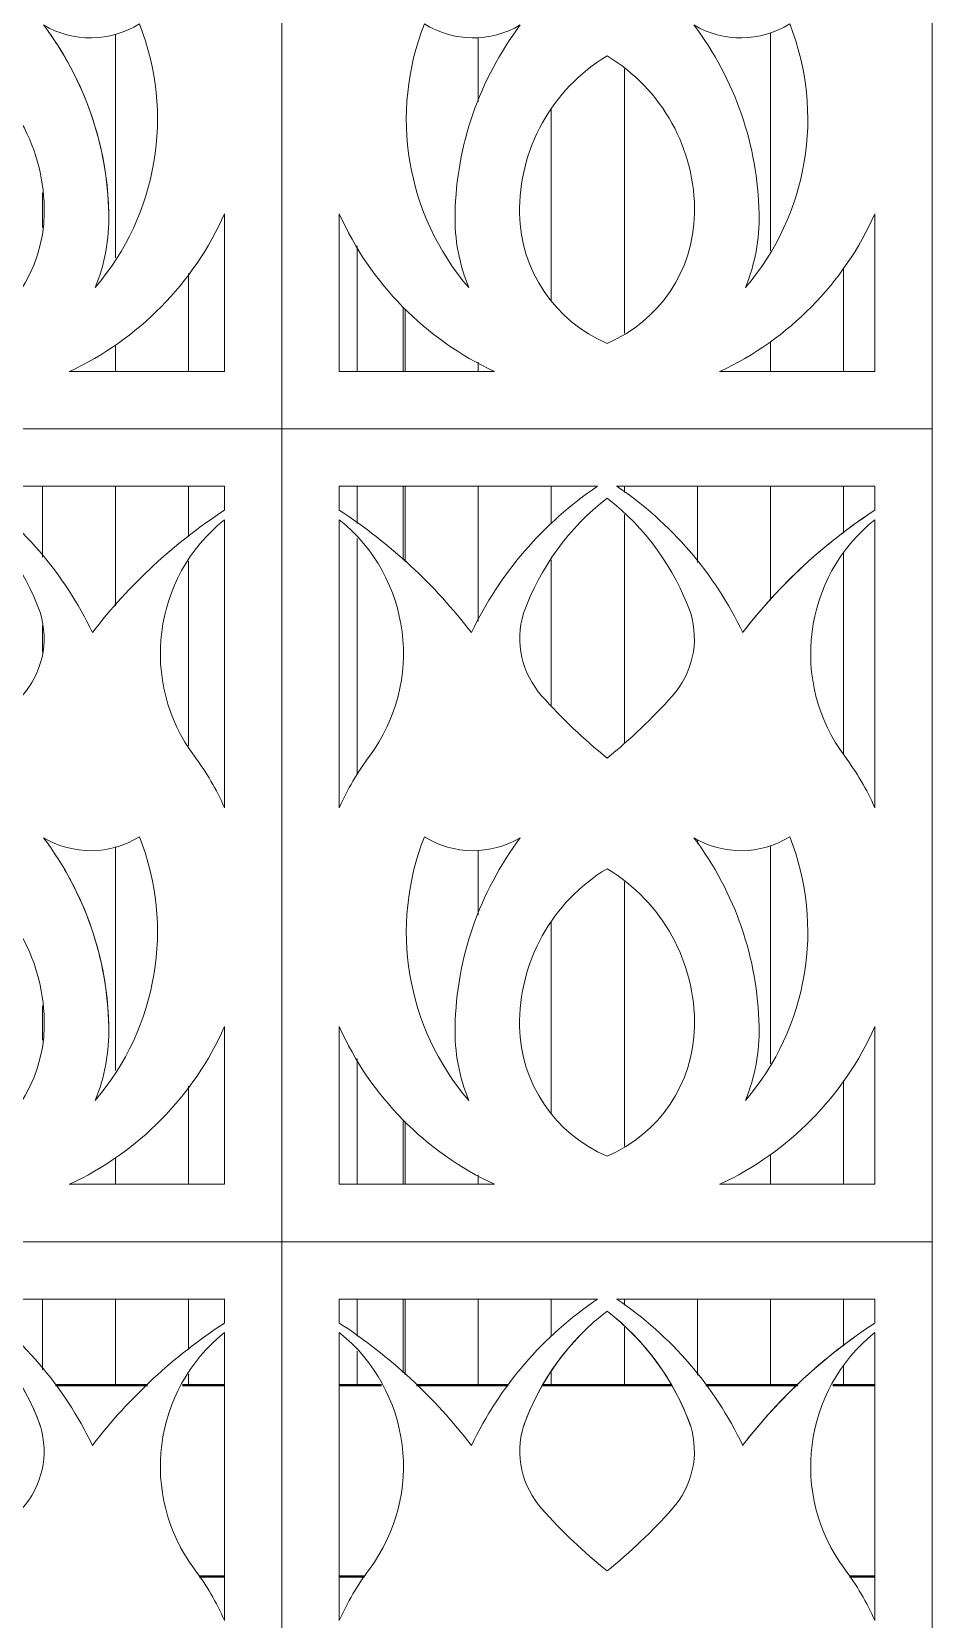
# Model space of a CAD drawing. Header units: millimetres. Extents: x -153298 to 620751, y -313239 to 250031.
# Drawn here: x 114981 to 115923, y -285742 to -284081 of the extents above; entities that cross this region are included whole.
import ezdxf

# ---------------------------------------------------------------- set-up
doc = ezdxf.new("R2010")
doc.units = ezdxf.units.MM
for name, color, linetype, lineweight in [('A-FLOR-E', 7, 'Continuous', 35), ('A-GENM', 7, 'Continuous', 9), ('A-GLAZ-CURT', 7, 'Continuous', 9), ('WALL-E', 7, 'Continuous', 35)]:
    doc.layers.add(name, color=color, linetype=linetype, lineweight=lineweight)

# ---------------------------------------------------------------- blocks, each defined once
blk = doc.blocks.new('DPA_CP_Entrance Louver Grill Vertical Z - Louver Grill Vertical Z-V14-2120-01 ENTRANCE 1 SECTION A')
at = {"layer": 'A-GLAZ-CURT', "color": 7}
for p, q in [((-867928.6, 112010), (-867928.6, 112141.2)), ((-867928.6, 112010), (-867928.6, 112141.2)), ((-867928.6, 112141.2), (-867928.6, 112010)), ((-867928.6, 112141.2), (-867928.6, 112010)), ((-867928.6, 111851.2), (-867928.6, 111890)), ((-867928.6, 111851.2), (-867928.6, 111890)), ((-867928.6, 111890), (-867928.6, 111851.2)), ((-867928.6, 111890), (-867928.6, 111851.2)), ((-867928.6, 111588.5), (-867928.6, 111835.4)), ((-867928.6, 111588.5), (-867928.6, 111835.4)), ((-867928.6, 111835.4), (-867928.6, 111588.5)), ((-867928.6, 111835.4), (-867928.6, 111588.5)), ((-867928.6, 111160), (-867928.6, 111291.2)), ((-867928.6, 111160), (-867928.6, 111291.2)), ((-867928.6, 111291.2), (-867928.6, 111160)), ((-867928.6, 111291.2), (-867928.6, 111160)), ((-867928.6, 111001.2), (-867928.6, 111040)), ((-867928.6, 111001.2), (-867928.6, 111040)), ((-867928.6, 111040), (-867928.6, 111001.2)), ((-867928.6, 111040), (-867928.6, 111001.2)), ((-867928.6, 110950), (-867928.6, 110985.4)), ((-867928.6, 110950), (-867928.6, 110985.4)), ((-867928.6, 110985.4), (-867928.6, 110950)), ((-867928.6, 110985.4), (-867928.6, 110950)), ((-868067.4, 110750), (-868093.8, 110750)), ((-868093.8, 110750), (-868067.4, 110750)), ((-867947.4, 110750), (-867928.6, 110750)), ((-867928.6, 110750), (-867947.4, 110750)), ((-867947.4, 110750), (-867928.6, 110750)), ((-867928.6, 110750), (-867947.4, 110750)), ((-867928.6, 110750), (-867947.4, 110750)), ((-867947.4, 110750), (-867928.6, 110750))]:
    blk.add_line(p, q, dxfattribs=at)
blk = doc.blocks.new('DPA_CP_Entrance Louver Grill Vertical Z - Louver Grill Vertical Z-V15-2120-01 ENTRANCE 1 SECTION A')
at = {"layer": 'A-GLAZ-CURT', "color": 7}
for p, q in [((-867928.6, 112141.2), (-867928.6, 112010)), ((-867928.6, 112010), (-867928.6, 112141.2)), ((-867928.6, 112010), (-867928.6, 112141.2)), ((-867928.6, 112010), (-867928.6, 112141.2)), ((-867880.6, 112010), (-867880.6, 112077.3)), ((-867880.6, 112010), (-867880.6, 112077.3)), ((-867878.6, 112010), (-867878.6, 112075.6)), ((-867878.6, 112010), (-867878.6, 112075.6)), ((-867878.6, 112075.6), (-867878.6, 112010)), ((-867878.6, 112010), (-867878.6, 112075.6)), ((-867928.6, 111890), (-867928.6, 111851.2)), ((-867928.6, 111851.2), (-867928.6, 111890)), ((-867928.6, 111851.2), (-867928.6, 111890)), ((-867928.6, 111851.2), (-867928.6, 111890)), ((-867880.6, 111812.8), (-867880.6, 111890)), ((-867880.6, 111812.8), (-867880.6, 111890)), ((-867878.6, 111810.9), (-867878.6, 111890)), ((-867878.6, 111810.9), (-867878.6, 111890)), ((-867878.6, 111890), (-867878.6, 111810.9)), ((-867878.6, 111810.9), (-867878.6, 111890)), ((-867928.6, 111835.4), (-867928.6, 111588.5)), ((-867928.6, 111588.5), (-867928.6, 111835.4)), ((-867928.6, 111588.5), (-867928.6, 111835.4)), ((-867928.6, 111588.5), (-867928.6, 111835.4)), ((-867928.6, 111291.2), (-867928.6, 111160)), ((-867928.6, 111160), (-867928.6, 111291.2)), ((-867928.6, 111160), (-867928.6, 111291.2)), ((-867928.6, 111160), (-867928.6, 111291.2)), ((-867880.6, 111160), (-867880.6, 111227.3)), ((-867880.6, 111160), (-867880.6, 111227.3)), ((-867878.6, 111160), (-867878.6, 111225.6)), ((-867878.6, 111160), (-867878.6, 111225.6)), ((-867878.6, 111225.6), (-867878.6, 111160)), ((-867878.6, 111160), (-867878.6, 111225.6)), ((-867928.6, 111040), (-867928.6, 111001.2)), ((-867928.6, 111001.2), (-867928.6, 111040)), ((-867928.6, 111001.2), (-867928.6, 111040)), ((-867928.6, 111001.2), (-867928.6, 111040)), ((-867880.6, 110962.8), (-867880.6, 111040)), ((-867880.6, 110962.8), (-867880.6, 111040)), ((-867878.6, 110960.9), (-867878.6, 111040)), ((-867878.6, 110960.9), (-867878.6, 111040)), ((-867878.6, 111040), (-867878.6, 110960.9)), ((-867878.6, 110960.9), (-867878.6, 111040)), ((-867928.6, 110985.4), (-867928.6, 110950)), ((-867928.6, 110950), (-867928.6, 110985.4)), ((-867928.6, 110950), (-867928.6, 110985.4)), ((-867928.6, 110950), (-867928.6, 110985.4)), ((-867928.6, 110750), (-867921, 110750)), ((-867921, 110750), (-867928.6, 110750)), ((-867921, 110750), (-867928.6, 110750)), ((-867928.6, 110750), (-867921, 110750)), ((-867921, 110750), (-867928.6, 110750)), ((-867928.6, 110750), (-867921, 110750)), ((-867387.4, 110750), (-867413.8, 110750)), ((-867413.8, 110750), (-867387.4, 110750))]:
    blk.add_line(p, q, dxfattribs=at)
blk = doc.blocks.new('GM_Louver Grill Vertical Z - Z Profile-V123-2120-01 ENTRANCE 1 SECTION A')
at = {"layer": 'A-GENM', "color": 7}
for p, q in [((-868105, 112010), (-868105, 112112.6)), ((-868105, 111837.3), (-868105, 111890)), ((-868105, 111618.6), (-868105, 111811.5)), ((-868105, 111160), (-868105, 111262.6)), ((-868105, 110987.3), (-868105, 111040)), ((-868105, 110950), (-868105, 110961.5))]:
    blk.add_line(p, q, dxfattribs=at)
blk = doc.blocks.new('GM_Louver Grill Vertical Z - Z Profile-V124-2120-01 ENTRANCE 1 SECTION A')
at = {"layer": 'A-GENM', "color": 7}
for p, q in [((-868181.4, 112128.9), (-868181.4, 112362.9)), ((-868181.4, 112010), (-868181.4, 112037.9)), ((-868181.4, 111765.1), (-868181.4, 111890)), ((-868181.4, 111278.9), (-868181.4, 111512.9)), ((-868181.4, 111160), (-868181.4, 111187.9)), ((-868181.4, 110950), (-868181.4, 111040))]:
    blk.add_line(p, q, dxfattribs=at)
blk = doc.blocks.new('GM_Louver Grill Vertical Z - Z Profile-V125-2120-01 ENTRANCE 1 SECTION A')
at = {"layer": 'A-GENM', "color": 7}
for p, q in [((-868257.8, 112160.7), (-868257.8, 112196.7)), ((-868257.8, 111816), (-868257.8, 111890)), ((-868257.8, 111716.6), (-868257.8, 111744)), ((-868257.8, 111310.7), (-868257.8, 111346.7)), ((-868257.8, 110966), (-868257.8, 111040))]:
    blk.add_line(p, q, dxfattribs=at)
blk = doc.blocks.new('GM_Louver Grill Vertical Z - Z Profile-V143-2120-01 ENTRANCE 1 SECTION A')
at = {"layer": 'A-GENM', "color": 7}
for p, q in [((-867420.1, 112010), (-867420.1, 112118.5)), ((-867420.1, 111840.9), (-867420.1, 111890)), ((-867420.1, 111609.9), (-867420.1, 111820.2)), ((-867420.1, 111160), (-867420.1, 111268.5)), ((-867420.1, 110990.9), (-867420.1, 111040)), ((-867420.1, 110950), (-867420.1, 110970.2))]:
    blk.add_line(p, q, dxfattribs=at)
blk = doc.blocks.new('GM_Louver Grill Vertical Z - Z Profile-V144-2120-01 ENTRANCE 1 SECTION A')
at = {"layer": 'A-GENM', "color": 7}
for p, q in [((-867496.5, 112136.1), (-867496.5, 112364)), ((-867496.5, 112010), (-867496.5, 112041.3)), ((-867496.5, 111770.7), (-867496.5, 111890)), ((-867496.5, 111286.1), (-867496.5, 111514)), ((-867496.5, 111160), (-867496.5, 111191.3)), ((-867496.5, 110950), (-867496.5, 111040))]:
    blk.add_line(p, q, dxfattribs=at)
blk = doc.blocks.new('GM_Louver Grill Vertical Z - Z Profile-V145-2120-01 ENTRANCE 1 SECTION A')
at = {"layer": 'A-GENM', "color": 7}
for p, q in [((-867572.9, 111810.3), (-867572.9, 111890)), ((-867572.9, 111516.5), (-867572.9, 111520.6)), ((-867572.9, 110960.3), (-867572.9, 111040))]:
    blk.add_line(p, q, dxfattribs=at)
blk = doc.blocks.new('GM_Louver Grill Vertical Z - Z Profile-V146-2120-01 ENTRANCE 1 SECTION A')
at = {"layer": 'A-GENM', "color": 7}
for p, q in [((-867649.3, 112049.6), (-867649.3, 112326.4)), ((-867649.3, 111883.5), (-867649.3, 111890)), ((-867649.3, 111621.5), (-867649.3, 111860.5)), ((-867649.3, 111199.6), (-867649.3, 111476.4)), ((-867649.3, 111033.5), (-867649.3, 111040)), ((-867649.3, 110950), (-867649.3, 111010.5))]:
    blk.add_line(p, q, dxfattribs=at)
blk = doc.blocks.new('GM_Louver Grill Vertical Z - Z Profile-V147-2120-01 ENTRANCE 1 SECTION A')
at = {"layer": 'A-GENM', "color": 7}
for p, q in [((-867725.7, 112084.4), (-867725.7, 112284.7)), ((-867725.7, 111850.7), (-867725.7, 111890)), ((-867725.7, 111660.5), (-867725.7, 111813.1)), ((-867725.7, 111234.4), (-867725.7, 111434.7)), ((-867725.7, 111000.7), (-867725.7, 111040)), ((-867725.7, 110950), (-867725.7, 110963.1))]:
    blk.add_line(p, q, dxfattribs=at)
blk = doc.blocks.new('GM_Louver Grill Vertical Z - Z Profile-V148-2120-01 ENTRANCE 1 SECTION A')
at = {"layer": 'A-GENM', "color": 7}
for p, q in [((-867802.2, 112291.9), (-867802.2, 112359.4)), ((-867802.2, 112010), (-867802.2, 112019.9)), ((-867802.2, 111748.8), (-867802.2, 111890)), ((-867802.2, 111441.9), (-867802.2, 111509.4)), ((-867802.2, 111160), (-867802.2, 111169.9)), ((-867802.2, 110950), (-867802.2, 111040))]:
    blk.add_line(p, q, dxfattribs=at)
blk = doc.blocks.new('GM_Louver Grill Vertical Z - Z Profile-V150-2120-01 ENTRANCE 1 SECTION A')
at = {"layer": 'A-GENM', "color": 7}
for p, q in [((-867878.6, 112010), (-867878.6, 112075.6)), ((-867878.6, 111810.9), (-867878.6, 111890)), ((-867878.6, 111160), (-867878.6, 111225.6)), ((-867878.6, 110960.9), (-867878.6, 111040))]:
    blk.add_line(p, q, dxfattribs=at)
blk = doc.blocks.new('CP_Facade_FeaturePanel - FeaturePanel-V169-2120-01 ENTRANCE 1 SECTION A')
at = {"layer": 'A-GLAZ-CURT', "color": 7}
for p, q in [((-867327.4, 111100), (-868007.4, 111100)), ((-868007.4, 111100), (-868007.4, 110250)), ((-868007.4, 110250), (-868007.4, 111100)), ((-868007.4, 111100), (-867327.4, 111100)), ((-867327.4, 110250), (-867327.4, 111100)), ((-867327.4, 111100), (-867327.4, 110250)), ((-867947.4, 111015), (-867947.4, 111040)), ((-867947.4, 111040), (-867677.4, 111040)), ((-867677.4, 111040), (-867947.4, 111040)), ((-867947.4, 111040), (-867947.4, 111015)), ((-867657.4, 111040), (-867387.4, 111040)), ((-867387.4, 111040), (-867657.4, 111040)), ((-867387.4, 111040), (-867387.4, 111015)), ((-867387.4, 111015), (-867387.4, 111040)), ((-867947.4, 110703.8), (-867947.4, 111005)), ((-867947.4, 111005), (-867947.4, 110703.8)), ((-867387.4, 111005), (-867387.4, 110703.8)), ((-867387.4, 110703.8), (-867387.4, 111005)), ((-867947.4, 110310), (-867947.4, 110475)), ((-867947.4, 110475), (-867947.4, 110310)), ((-867387.4, 110475), (-867387.4, 110310)), ((-867387.4, 110310), (-867387.4, 110475)), ((-867785.1, 110310), (-867947.4, 110310)), ((-867947.4, 110310), (-867785.1, 110310)), ((-867387.4, 110310), (-867549.7, 110310)), ((-867549.7, 110310), (-867387.4, 110310)), ((-868007.4, 110250), (-867327.4, 110250)), ((-867327.4, 110250), (-868007.4, 110250))]:
    blk.add_line(p, q, dxfattribs=at)
for centre, radius, start, end in [((-867463.1, 110722.3), 383.2, 123.9981, 154.5541), ((-867463.1, 110722.3), 383.2, 123.9981, 154.5541), ((-867504.6, 110817.3), 265.8, 127.7601, 160.2399), ((-867504.6, 110817.3), 265.8, 127.7601, 160.1388), ((-867830.1, 110817.3), 265.8, 19.7601, 52.2399), ((-867830.1, 110817.3), 265.8, 19.8612, 52.2399), ((-867871.6, 110722.3), 383.2, 25.4459, 56.0019), ((-867871.6, 110722.3), 383.2, 25.4459, 56.0019), ((-868254.1, 110545.2), 561, 37.5261, 56.8621), ((-868254.1, 110545.2), 561, 37.5261, 56.8621), ((-867080.7, 110545.2), 561, 123.1379, 142.4739), ((-867080.7, 110545.2), 561, 123.1379, 142.359), ((-868060, 110865), 179.7, 323.3195, 51.1914), ((-868060, 110865), 179.7, 323.3195, 51.1914), ((-867274.8, 110865), 179.7, 128.8086, 216.6805), ((-867274.8, 110865), 179.7, 128.8086, 216.6805), ((-867667.9, 110881), 90.7, 163.2297, 221.8239), ((-867667.9, 110881), 90.7, 163.2297, 221.8239), ((-867666.8, 110881), 90.7, 318.1761, 16.7703), ((-867666.8, 110881), 90.7, 318.1761, 16.7703), ((-867297.3, 111212.6), 588, 221.8239, 230.9994), ((-867297.3, 111212.6), 588, 221.8239, 230.9994), ((-868037.4, 111212.6), 588, 309.0006, 318.1761), ((-868037.4, 111212.6), 588, 309.0006, 318.1761), ((-867690, 110589.4), 281.7, 143.3195, 156.0312), ((-867690, 110589.4), 281.7, 143.3195, 156.0312), ((-867644.8, 110589.4), 281.7, 23.9688, 36.6805), ((-867644.8, 110589.4), 281.7, 23.9688, 36.6805), ((-867606.2, 110574.1), 271.1, 158.5051, 220.5829), ((-867606.2, 110574.1), 271.1, 158.5051, 220.5829), ((-867807.4, 110755.7), 96.8, 238.2187, 300.5888), ((-867807.4, 110755.7), 96.8, 238.2187, 300.5888), ((-867486.9, 110468.1), 339.5, 143.0177, 178.8347), ((-867486.9, 110468.1), 339.5, 143.0177, 178.8347), ((-867527.4, 110755.7), 96.8, 239.4112, 301.7813), ((-867527.4, 110755.7), 96.8, 239.4112, 301.7813), ((-867847.8, 110468.1), 339.5, 1.1653, 36.9823), ((-867847.8, 110468.1), 339.5, 1.1653, 36.9823), ((-867728.6, 110574.1), 271.1, 319.4171, 21.4949), ((-867728.6, 110574.1), 271.1, 319.4171, 21.4949), ((-867570.1, 110478.2), 188.8, 121.0217, 180.9783), ((-867570.1, 110478.2), 188.8, 121.0217, 180.9783), ((-867764.7, 110478.2), 188.8, 359.0217, 58.9783), ((-867764.7, 110478.2), 188.8, 359.0217, 58.9783), ((-867646.2, 110608.9), 329.6, 203.9688, 245.0817), ((-867646.2, 110608.9), 329.6, 203.9688, 245.0817), ((-867632.1, 110471), 194.3, 178.8347, 202.1764), ((-867632.1, 110471), 194.3, 178.8347, 202.1764), ((-867608.8, 110477.6), 150.1, 180.9783, 247.0217), ((-867608.8, 110477.6), 150.1, 180.9783, 247.0217), ((-867726, 110477.6), 150.1, 292.9783, 359.0217), ((-867726, 110477.6), 150.1, 292.9783, 359.0217), ((-867688.5, 110608.9), 329.6, 294.9183, 336.0312), ((-867688.5, 110608.9), 329.6, 294.9183, 336.0312), ((-867702.6, 110471), 194.3, 337.8236, 1.1653), ((-867702.6, 110471), 194.3, 337.8236, 1.1653)]:
    blk.add_arc(centre, radius, start, end, dxfattribs=at)
blk = doc.blocks.new('CP_Facade_FeaturePanel - FeaturePanel-V170-2120-01 ENTRANCE 1 SECTION A')
at = {"layer": 'A-GLAZ-CURT', "color": 7}
for p, q in [((-868007.4, 111100), (-868687.4, 111100)), ((-868687.4, 111100), (-868687.4, 110250)), ((-868687.4, 110250), (-868687.4, 111100)), ((-868687.4, 111100), (-868007.4, 111100)), ((-868007.4, 110250), (-868007.4, 111100)), ((-868007.4, 111100), (-868007.4, 110250)), ((-868627.4, 111015), (-868627.4, 111040)), ((-868627.4, 111040), (-868357.4, 111040)), ((-868357.4, 111040), (-868627.4, 111040)), ((-868627.4, 111040), (-868627.4, 111015)), ((-868337.4, 111040), (-868067.4, 111040)), ((-868067.4, 111040), (-868337.4, 111040)), ((-868067.4, 111040), (-868067.4, 111015)), ((-868067.4, 111015), (-868067.4, 111040)), ((-868627.4, 110703.8), (-868627.4, 111005)), ((-868627.4, 111005), (-868627.4, 110703.8)), ((-868067.4, 111005), (-868067.4, 110703.8)), ((-868067.4, 110703.8), (-868067.4, 111005)), ((-868627.4, 110310), (-868627.4, 110475)), ((-868627.4, 110475), (-868627.4, 110310)), ((-868067.4, 110475), (-868067.4, 110310)), ((-868067.4, 110310), (-868067.4, 110475)), ((-868465.1, 110310), (-868627.4, 110310)), ((-868627.4, 110310), (-868465.1, 110310)), ((-868067.4, 110310), (-868229.7, 110310)), ((-868229.7, 110310), (-868067.4, 110310)), ((-868687.4, 110250), (-868007.4, 110250)), ((-868007.4, 110250), (-868687.4, 110250))]:
    blk.add_line(p, q, dxfattribs=at)
for centre, radius, start, end in [((-868143.1, 110722.3), 383.2, 123.9981, 154.5541), ((-868143.1, 110722.3), 383.2, 123.9981, 154.5541), ((-868184.6, 110817.3), 265.8, 127.7601, 160.2399), ((-868184.6, 110817.3), 265.8, 127.7601, 160.1388), ((-868510.1, 110817.3), 265.8, 19.7601, 52.2399), ((-868510.1, 110817.3), 265.8, 19.8612, 52.2399), ((-868551.6, 110722.3), 383.2, 25.4459, 56.0019), ((-868551.6, 110722.3), 383.2, 25.4459, 56.0019), ((-868934.1, 110545.2), 561, 37.5261, 56.8621), ((-868934.1, 110545.2), 561, 37.5261, 56.8621), ((-867760.7, 110545.2), 561, 123.1379, 142.4739), ((-867760.7, 110545.2), 561, 123.1379, 142.4739), ((-868740, 110865), 179.7, 323.3195, 51.1914), ((-868740, 110865), 179.7, 323.3195, 51.1914), ((-867954.8, 110865), 179.7, 128.8086, 216.6805), ((-867954.8, 110865), 179.7, 128.8086, 216.6805), ((-868347.9, 110881), 90.7, 163.2297, 221.8239), ((-868347.9, 110881), 90.7, 163.2297, 221.8239), ((-868346.8, 110881), 90.7, 318.1761, 16.7703), ((-868346.8, 110881), 90.7, 318.1761, 16.7703), ((-867977.3, 111212.6), 588, 221.8239, 230.9994), ((-867977.3, 111212.6), 588, 221.8239, 230.9994), ((-868717.4, 111212.6), 588, 309.0006, 318.1761), ((-868717.4, 111212.6), 588, 309.0006, 318.1761), ((-868370, 110589.4), 281.7, 143.3195, 156.0312), ((-868370, 110589.4), 281.7, 143.3195, 156.0312), ((-868324.8, 110589.4), 281.7, 23.9688, 36.6805), ((-868324.8, 110589.4), 281.7, 23.9688, 36.6805), ((-868286.2, 110574.1), 271.1, 158.5051, 220.5829), ((-868286.2, 110574.1), 271.1, 158.5051, 220.5829), ((-868487.4, 110755.7), 96.8, 238.2187, 300.5888), ((-868487.4, 110755.7), 96.8, 238.2187, 300.5888), ((-868166.9, 110468.1), 339.5, 143.0177, 178.8347), ((-868166.9, 110468.1), 339.5, 143.0177, 178.8347), ((-868207.4, 110755.7), 96.8, 239.4112, 301.7813), ((-868207.4, 110755.7), 96.8, 239.4112, 301.7813), ((-868527.8, 110468.1), 339.5, 1.1653, 36.9823), ((-868527.8, 110468.1), 339.5, 28.028, 36.9823), ((-868408.6, 110574.1), 271.1, 319.4171, 21.4949), ((-868408.6, 110574.1), 271.1, 319.4171, 21.4949), ((-868250.1, 110478.2), 188.8, 121.0217, 180.9783), ((-868250.1, 110478.2), 188.8, 121.0217, 180.9783), ((-868444.7, 110478.2), 188.8, 359.0217, 58.9783), ((-868444.7, 110478.2), 188.8, 359.0217, 58.9783), ((-868527.8, 110468.1), 339.5, 1.1653, 28.0032), ((-868326.2, 110608.9), 329.6, 203.9688, 245.0817), ((-868326.2, 110608.9), 329.6, 203.9688, 245.0817), ((-868312.1, 110471), 194.3, 178.8347, 202.1764), ((-868312.1, 110471), 194.3, 178.8347, 202.1764), ((-868288.8, 110477.6), 150.1, 180.9783, 247.0217), ((-868288.8, 110477.6), 150.1, 180.9783, 247.0217), ((-868406, 110477.6), 150.1, 292.9783, 359.0217), ((-868406, 110477.6), 150.1, 292.9783, 359.0217), ((-868368.5, 110608.9), 329.6, 294.9183, 336.0312), ((-868368.5, 110608.9), 329.6, 294.9183, 336.0312), ((-868382.6, 110471), 194.3, 337.8236, 1.1653), ((-868382.6, 110471), 194.3, 337.8236, 1.1653)]:
    blk.add_arc(centre, radius, start, end, dxfattribs=at)
blk = doc.blocks.new('CP_Facade_FeaturePanel - FeaturePanel-V172-2120-01 ENTRANCE 1 SECTION A')
at = {"layer": 'A-GLAZ-CURT', "color": 7}
for p, q in [((-867327.4, 111950), (-868007.4, 111950)), ((-868007.4, 111950), (-868007.4, 111100)), ((-868007.4, 111100), (-868007.4, 111950)), ((-868007.4, 111950), (-867327.4, 111950)), ((-867327.4, 111100), (-867327.4, 111950)), ((-867327.4, 111950), (-867327.4, 111100)), ((-867947.4, 111865), (-867947.4, 111890)), ((-867947.4, 111890), (-867677.4, 111890)), ((-867677.4, 111890), (-867947.4, 111890)), ((-867947.4, 111890), (-867947.4, 111865)), ((-867657.4, 111890), (-867387.4, 111890)), ((-867387.4, 111890), (-867657.4, 111890)), ((-867387.4, 111890), (-867387.4, 111865)), ((-867387.4, 111865), (-867387.4, 111890)), ((-867947.4, 111553.8), (-867947.4, 111855)), ((-867947.4, 111855), (-867947.4, 111553.8)), ((-867387.4, 111855), (-867387.4, 111553.8)), ((-867387.4, 111553.8), (-867387.4, 111855)), ((-867947.4, 111160), (-867947.4, 111325)), ((-867947.4, 111325), (-867947.4, 111160)), ((-867387.4, 111325), (-867387.4, 111160)), ((-867387.4, 111160), (-867387.4, 111325)), ((-867785.1, 111160), (-867947.4, 111160)), ((-867947.4, 111160), (-867785.1, 111160)), ((-867387.4, 111160), (-867549.7, 111160)), ((-867549.7, 111160), (-867387.4, 111160)), ((-868007.4, 111100), (-867327.4, 111100)), ((-867327.4, 111100), (-868007.4, 111100))]:
    blk.add_line(p, q, dxfattribs=at)
for centre, radius, start, end in [((-867463.1, 111572.3), 383.2, 123.9981, 154.5541), ((-867463.1, 111572.3), 383.2, 123.9981, 154.5541), ((-867504.6, 111667.3), 265.8, 127.7601, 160.2399), ((-867504.6, 111667.3), 265.8, 127.7601, 160.2399), ((-867830.1, 111667.3), 265.8, 19.7601, 52.2399), ((-867830.1, 111667.3), 265.8, 19.7601, 52.2399), ((-867871.6, 111572.3), 383.2, 25.4459, 56.0019), ((-867871.6, 111572.3), 383.2, 25.4459, 56.0019), ((-868254.1, 111395.2), 561, 37.5261, 56.8621), ((-868254.1, 111395.2), 561, 37.5261, 56.8621), ((-867080.7, 111395.2), 561, 123.1379, 142.4739), ((-867080.7, 111395.2), 561, 123.1379, 142.359), ((-868060, 111715), 179.7, 323.3195, 51.1914), ((-868060, 111715), 179.7, 323.3195, 51.1914), ((-867274.8, 111715), 179.7, 128.8086, 216.6805), ((-867274.8, 111715), 179.7, 128.8086, 216.6805), ((-867667.9, 111731), 90.7, 163.2297, 221.8239), ((-867667.9, 111731), 90.7, 163.2297, 221.8239), ((-867666.8, 111731), 90.7, 318.1761, 16.7703), ((-867666.8, 111731), 90.7, 318.1761, 16.7703), ((-867297.3, 112062.6), 588, 221.8239, 230.9994), ((-867297.3, 112062.6), 588, 221.8239, 230.9994), ((-868037.4, 112062.6), 588, 309.0006, 318.1761), ((-868037.4, 112062.6), 588, 309.0006, 318.1761), ((-867690, 111439.4), 281.7, 143.3195, 156.0312), ((-867690, 111439.4), 281.7, 143.3195, 156.0312), ((-867644.8, 111439.4), 281.7, 23.9688, 36.6805), ((-867644.8, 111439.4), 281.7, 23.9688, 36.6805), ((-867606.2, 111424.1), 271.1, 158.5051, 220.5829), ((-867606.2, 111424.1), 271.1, 158.5051, 220.5829), ((-867807.4, 111605.7), 96.8, 238.2187, 300.5888), ((-867807.4, 111605.7), 96.8, 238.2187, 300.5888), ((-867486.9, 111318.1), 339.5, 143.0177, 178.8347), ((-867486.9, 111318.1), 339.5, 143.0177, 178.8347), ((-867527.4, 111605.7), 96.8, 239.4112, 301.7813), ((-867527.4, 111605.7), 96.8, 239.4112, 301.7813), ((-867847.8, 111318.1), 339.5, 1.1653, 36.9823), ((-867847.8, 111318.1), 339.5, 1.1653, 36.9823), ((-867728.6, 111424.1), 271.1, 319.4171, 21.4949), ((-867728.6, 111424.1), 271.1, 319.4171, 21.4949), ((-867570.1, 111328.2), 188.8, 121.0217, 180.9783), ((-867570.1, 111328.2), 188.8, 121.0217, 180.9783), ((-867764.7, 111328.2), 188.8, 359.0217, 58.9783), ((-867764.7, 111328.2), 188.8, 359.0217, 58.9783), ((-867646.2, 111458.9), 329.6, 203.9688, 245.0817), ((-867646.2, 111458.9), 329.6, 203.9688, 245.0817), ((-867632.1, 111321), 194.3, 178.8347, 202.1764), ((-867632.1, 111321), 194.3, 178.8347, 202.1764), ((-867608.8, 111327.6), 150.1, 180.9783, 247.0217), ((-867608.8, 111327.6), 150.1, 180.9783, 247.0217), ((-867726, 111327.6), 150.1, 292.9783, 359.0217), ((-867726, 111327.6), 150.1, 292.9783, 359.0217), ((-867688.5, 111458.9), 329.6, 294.9183, 336.0312), ((-867688.5, 111458.9), 329.6, 294.9183, 336.0312), ((-867702.6, 111321), 194.3, 337.8236, 1.1653), ((-867702.6, 111321), 194.3, 337.8236, 1.1653)]:
    blk.add_arc(centre, radius, start, end, dxfattribs=at)
blk = doc.blocks.new('CP_Facade_FeaturePanel - FeaturePanel-V173-2120-01 ENTRANCE 1 SECTION A')
at = {"layer": 'A-GLAZ-CURT', "color": 7}
for p, q in [((-868007.4, 111950), (-868687.4, 111950)), ((-868687.4, 111950), (-868687.4, 111100)), ((-868687.4, 111100), (-868687.4, 111950)), ((-868687.4, 111950), (-868007.4, 111950)), ((-868007.4, 111100), (-868007.4, 111950)), ((-868007.4, 111950), (-868007.4, 111100)), ((-868627.4, 111865), (-868627.4, 111890)), ((-868627.4, 111890), (-868357.4, 111890)), ((-868357.4, 111890), (-868627.4, 111890)), ((-868627.4, 111890), (-868627.4, 111865)), ((-868337.4, 111890), (-868067.4, 111890)), ((-868067.4, 111890), (-868337.4, 111890)), ((-868067.4, 111890), (-868067.4, 111865)), ((-868067.4, 111865), (-868067.4, 111890)), ((-868627.4, 111553.8), (-868627.4, 111855)), ((-868627.4, 111855), (-868627.4, 111553.8)), ((-868067.4, 111855), (-868067.4, 111553.8)), ((-868067.4, 111553.8), (-868067.4, 111855)), ((-868627.4, 111160), (-868627.4, 111325)), ((-868627.4, 111325), (-868627.4, 111160)), ((-868067.4, 111325), (-868067.4, 111160)), ((-868067.4, 111160), (-868067.4, 111325)), ((-868465.1, 111160), (-868627.4, 111160)), ((-868627.4, 111160), (-868465.1, 111160)), ((-868067.4, 111160), (-868229.7, 111160)), ((-868229.7, 111160), (-868067.4, 111160)), ((-868687.4, 111100), (-868007.4, 111100)), ((-868007.4, 111100), (-868687.4, 111100))]:
    blk.add_line(p, q, dxfattribs=at)
for centre, radius, start, end in [((-868143.1, 111572.3), 383.2, 123.9981, 154.5541), ((-868143.1, 111572.3), 383.2, 123.9981, 154.5541), ((-868184.6, 111667.3), 265.8, 127.7601, 160.2399), ((-868184.6, 111667.3), 265.8, 127.7601, 160.2399), ((-868510.1, 111667.3), 265.8, 19.7601, 52.2399), ((-868510.1, 111667.3), 265.8, 19.7601, 52.2399), ((-868551.6, 111572.3), 383.2, 25.4459, 56.0019), ((-868551.6, 111572.3), 383.2, 25.4459, 56.0019), ((-868934.1, 111395.2), 561, 37.5261, 56.8621), ((-868934.1, 111395.2), 561, 37.5261, 56.8621), ((-867760.7, 111395.2), 561, 123.1379, 142.4739), ((-867760.7, 111395.2), 561, 123.1379, 142.4739), ((-868740, 111715), 179.7, 323.3195, 51.1914), ((-868740, 111715), 179.7, 323.3195, 51.1914), ((-867954.8, 111715), 179.7, 128.8086, 216.6805), ((-867954.8, 111715), 179.7, 128.8086, 216.6805), ((-868347.9, 111731), 90.7, 163.2297, 221.8239), ((-868347.9, 111731), 90.7, 163.2297, 221.8239), ((-868346.8, 111731), 90.7, 318.1761, 16.7703), ((-868346.8, 111731), 90.7, 318.1761, 16.7703), ((-867977.3, 112062.6), 588, 221.8239, 230.9994), ((-867977.3, 112062.6), 588, 221.8239, 230.9994), ((-868717.4, 112062.6), 588, 309.0006, 318.1761), ((-868717.4, 112062.6), 588, 309.0006, 318.1761), ((-868370, 111439.4), 281.7, 143.3195, 156.0312), ((-868370, 111439.4), 281.7, 143.3195, 156.0312), ((-868324.8, 111439.4), 281.7, 23.9688, 36.6805), ((-868324.8, 111439.4), 281.7, 23.9688, 36.6805), ((-868286.2, 111424.1), 271.1, 158.5051, 220.5829), ((-868286.2, 111424.1), 271.1, 158.5051, 220.5829), ((-868487.4, 111605.7), 96.8, 238.2187, 300.5888), ((-868487.4, 111605.7), 96.8, 238.2187, 300.5888), ((-868166.9, 111318.1), 339.5, 143.0177, 178.8347), ((-868166.9, 111318.1), 339.5, 143.0177, 178.8347), ((-868207.4, 111605.7), 96.8, 239.4112, 301.7813), ((-868207.4, 111605.7), 96.8, 239.4112, 301.7813), ((-868527.8, 111318.1), 339.5, 1.1653, 36.9823), ((-868527.8, 111318.1), 339.5, 28.028, 36.9823), ((-868408.6, 111424.1), 271.1, 319.4171, 21.4949), ((-868408.6, 111424.1), 271.1, 319.4171, 21.4949), ((-868250.1, 111328.2), 188.8, 121.0217, 180.9783), ((-868250.1, 111328.2), 188.8, 121.0217, 180.9783), ((-868444.7, 111328.2), 188.8, 359.0217, 58.9783), ((-868444.7, 111328.2), 188.8, 359.0217, 58.9783), ((-868527.8, 111318.1), 339.5, 1.1653, 28.0032), ((-868326.2, 111458.9), 329.6, 203.9688, 245.0817), ((-868326.2, 111458.9), 329.6, 203.9688, 245.0817), ((-868312.1, 111321), 194.3, 178.8347, 202.1764), ((-868312.1, 111321), 194.3, 178.8347, 202.1764), ((-868288.8, 111327.6), 150.1, 180.9783, 247.0217), ((-868288.8, 111327.6), 150.1, 180.9783, 247.0217), ((-868406, 111327.6), 150.1, 292.9783, 359.0217), ((-868406, 111327.6), 150.1, 292.9783, 359.0217), ((-868368.5, 111458.9), 329.6, 294.9183, 336.0312), ((-868368.5, 111458.9), 329.6, 294.9183, 336.0312), ((-868382.6, 111321), 194.3, 337.8236, 1.1653), ((-868382.6, 111321), 194.3, 337.8236, 1.1653)]:
    blk.add_arc(centre, radius, start, end, dxfattribs=at)
blk = doc.blocks.new('CP_Facade_FeaturePanel - FeaturePanel-V156-2120-01 ENTRANCE 1 SECTION A')
at = {"layer": 'A-GLAZ-CURT', "color": 7}
for p, q in [((-878647.4, 111950), (-879327.4, 111950)), ((-879327.4, 111950), (-879327.4, 111100)), ((-879327.4, 111100), (-879327.4, 111950)), ((-879327.4, 111950), (-878647.4, 111950)), ((-878647.4, 111100), (-878647.4, 111950)), ((-878647.4, 111950), (-878647.4, 111100)), ((-879267.4, 111865), (-879267.4, 111890)), ((-879267.4, 111890), (-878997.4, 111890)), ((-878997.4, 111890), (-879267.4, 111890)), ((-879267.4, 111890), (-879267.4, 111865)), ((-878977.4, 111890), (-878707.4, 111890)), ((-878707.4, 111890), (-878977.4, 111890)), ((-878707.4, 111890), (-878707.4, 111865)), ((-878707.4, 111865), (-878707.4, 111890)), ((-879267.4, 111553.8), (-879267.4, 111855)), ((-879267.4, 111855), (-879267.4, 111553.8)), ((-878707.4, 111855), (-878707.4, 111553.8)), ((-878707.4, 111553.8), (-878707.4, 111855)), ((-879267.4, 111160), (-879267.4, 111325)), ((-879267.4, 111325), (-879267.4, 111160)), ((-878707.4, 111325), (-878707.4, 111160)), ((-878707.4, 111160), (-878707.4, 111325)), ((-879105.1, 111160), (-879267.4, 111160)), ((-879267.4, 111160), (-879105.1, 111160)), ((-878707.4, 111160), (-878869.7, 111160)), ((-878869.7, 111160), (-878707.4, 111160)), ((-879327.4, 111100), (-878647.4, 111100)), ((-878647.4, 111100), (-879327.4, 111100))]:
    blk.add_line(p, q, dxfattribs=at)
for centre, radius, start, end in [((-878783.1, 111572.3), 383.2, 123.9981, 154.5541), ((-878783.1, 111572.3), 383.2, 123.9981, 154.5541), ((-878824.6, 111667.3), 265.8, 127.7601, 160.2399), ((-878824.6, 111667.3), 265.8, 127.7601, 160.2399), ((-879150.1, 111667.3), 265.8, 19.7601, 52.2399), ((-879150.1, 111667.3), 265.8, 19.7601, 52.2399), ((-879191.6, 111572.3), 383.2, 25.4459, 56.0019), ((-879191.6, 111572.3), 383.2, 25.4459, 56.0019), ((-879574.1, 111395.2), 561, 37.5261, 56.8621), ((-879574.1, 111395.2), 561, 37.5261, 56.8621), ((-878400.7, 111395.2), 561, 123.1379, 142.4739), ((-878400.7, 111395.2), 561, 123.1379, 142.4739), ((-879380, 111715), 179.7, 323.3195, 51.1914), ((-879380, 111715), 179.7, 323.3195, 51.1914), ((-878594.8, 111715), 179.7, 128.8086, 216.6805), ((-878594.8, 111715), 179.7, 128.8086, 216.6805), ((-878987.9, 111731), 90.7, 163.2297, 221.8239), ((-878987.9, 111731), 90.7, 163.2297, 221.8239), ((-878986.8, 111731), 90.7, 318.1761, 16.7703), ((-878986.8, 111731), 90.7, 318.1761, 16.7703), ((-878617.3, 112062.6), 588, 221.8239, 230.9994), ((-878617.3, 112062.6), 588, 221.8239, 230.9994), ((-879357.4, 112062.6), 588, 309.0006, 318.1761), ((-879357.4, 112062.6), 588, 309.0006, 318.1761), ((-879010, 111439.4), 281.7, 143.3195, 156.0312), ((-879010, 111439.4), 281.7, 143.3195, 156.0312), ((-878964.8, 111439.4), 281.7, 23.9688, 36.6805), ((-878964.8, 111439.4), 281.7, 23.9688, 36.6805), ((-878926.2, 111424.1), 271.1, 158.5051, 220.5829), ((-878926.2, 111424.1), 271.1, 158.5051, 220.5829), ((-879127.4, 111605.7), 96.8, 238.2187, 300.5888), ((-879127.4, 111605.7), 96.8, 238.2187, 300.5888), ((-878806.9, 111318.1), 339.5, 143.0177, 178.8347), ((-878806.9, 111318.1), 339.5, 143.0177, 178.8347), ((-878847.4, 111605.7), 96.8, 239.4112, 301.7813), ((-878847.4, 111605.7), 96.8, 239.4112, 301.7813), ((-879167.8, 111318.1), 339.5, 1.1653, 36.9823), ((-879167.8, 111318.1), 339.5, 1.1653, 36.9823), ((-879048.6, 111424.1), 271.1, 319.4171, 21.4949), ((-879048.6, 111424.1), 271.1, 319.4171, 21.4949), ((-878890.1, 111328.2), 188.8, 121.0217, 180.9783), ((-878890.1, 111328.2), 188.8, 121.0217, 180.9783), ((-879084.7, 111328.2), 188.8, 359.0217, 58.9783), ((-879084.7, 111328.2), 188.8, 359.0217, 58.9783), ((-878966.2, 111458.9), 329.6, 203.9688, 245.0817), ((-878966.2, 111458.9), 329.6, 203.9688, 245.0817), ((-878952.1, 111321), 194.3, 178.8347, 202.1764), ((-878952.1, 111321), 194.3, 178.8347, 202.1764), ((-878928.8, 111327.6), 150.1, 180.9783, 247.0217), ((-878928.8, 111327.6), 150.1, 180.9783, 247.0217), ((-879046, 111327.6), 150.1, 292.9783, 359.0217), ((-879046, 111327.6), 150.1, 292.9783, 359.0217), ((-879008.5, 111458.9), 329.6, 294.9183, 336.0312), ((-879008.5, 111458.9), 329.6, 294.9183, 336.0312), ((-879022.6, 111321), 194.3, 337.8236, 1.1653), ((-879022.6, 111321), 194.3, 337.8236, 1.1653)]:
    blk.add_arc(centre, radius, start, end, dxfattribs=at)

msp = doc.modelspace()

# ---------------------------------------------------------------- linework, layer by layer
at = {"layer": 'A-FLOR-E', "color": 7}
for p, q in [((115102.2804, -285496.753), (115006.2309, -285496.753)), ((115006.2309, -285496.753), (115102.2804, -285496.753)), ((115182.88, -285496.753), (115138.8439, -285496.753)), ((115138.8439, -285496.753), (115182.88, -285496.753)), ((115346.9161, -285496.753), (115302.88, -285496.753)), ((115302.88, -285496.753), (115346.9161, -285496.753)), ((115479.5291, -285496.753), (115383.4795, -285496.753)), ((115383.4795, -285496.753), (115479.5291, -285496.753)), ((115650.1133, -285496.753), (115515.6466, -285496.753)), ((115515.6466, -285496.753), (115650.1133, -285496.753)), ((115782.2804, -285496.753), (115686.2309, -285496.753)), ((115686.2309, -285496.753), (115782.2804, -285496.753)), ((115862.88, -285496.753), (115818.8439, -285496.753)), ((115818.8439, -285496.753), (115862.88, -285496.753)), ((115182.88, -285696.753), (115156.4759, -285696.753)), ((115156.4759, -285696.753), (115182.88, -285696.753)), ((115329.2841, -285696.753), (115302.88, -285696.753)), ((115302.88, -285696.753), (115329.2841, -285696.753)), ((115862.88, -285696.753), (115836.4759, -285696.753)), ((115836.4759, -285696.753), (115862.88, -285696.753))]:
    msp.add_line(p, q, dxfattribs=at)
at = {"layer": 'WALL-E', "color": 7}
for p, q in [((115182.88, -285696.753), (115156.4759, -285696.753)), ((115156.4759, -285696.753), (115182.88, -285696.753)), ((115182.88, -285696.753), (115156.4759, -285696.753)), ((115156.4759, -285696.753), (115182.88, -285696.753)), ((115329.2841, -285696.753), (115302.88, -285696.753)), ((115302.88, -285696.753), (115329.2841, -285696.753)), ((115329.2841, -285696.753), (115302.88, -285696.753)), ((115302.88, -285696.753), (115329.2841, -285696.753)), ((115862.88, -285696.753), (115836.4759, -285696.753)), ((115836.4759, -285696.753), (115862.88, -285696.753)), ((115836.4759, -285696.753), (115862.88, -285696.753)), ((115862.88, -285696.753), (115836.4759, -285696.753))]:
    msp.add_line(p, q, dxfattribs=at)

# ---------------------------------------------------------------- block references
at = {"layer": 'A-GENM', "color": 7}
for name in ['GM_Louver Grill Vertical Z - Z Profile-V125-2120-01 ENTRANCE 1 SECTION A', 'GM_Louver Grill Vertical Z - Z Profile-V124-2120-01 ENTRANCE 1 SECTION A', 'GM_Louver Grill Vertical Z - Z Profile-V123-2120-01 ENTRANCE 1 SECTION A', 'GM_Louver Grill Vertical Z - Z Profile-V150-2120-01 ENTRANCE 1 SECTION A', 'GM_Louver Grill Vertical Z - Z Profile-V148-2120-01 ENTRANCE 1 SECTION A', 'GM_Louver Grill Vertical Z - Z Profile-V147-2120-01 ENTRANCE 1 SECTION A', 'GM_Louver Grill Vertical Z - Z Profile-V146-2120-01 ENTRANCE 1 SECTION A', 'GM_Louver Grill Vertical Z - Z Profile-V145-2120-01 ENTRANCE 1 SECTION A', 'GM_Louver Grill Vertical Z - Z Profile-V144-2120-01 ENTRANCE 1 SECTION A', 'GM_Louver Grill Vertical Z - Z Profile-V143-2120-01 ENTRANCE 1 SECTION A']:
    msp.add_blockref(name, (983250.2539, -396446.753), dxfattribs=at)
at = {"layer": 'A-GLAZ-CURT', "color": 7}
for name, p in [('DPA_CP_Entrance Louver Grill Vertical Z - Louver Grill Vertical Z-V14-2120-01 ENTRANCE 1 SECTION A', (983250.2539, -396446.753)), ('DPA_CP_Entrance Louver Grill Vertical Z - Louver Grill Vertical Z-V15-2120-01 ENTRANCE 1 SECTION A', (983250.2539, -396446.753)), ('CP_Facade_FeaturePanel - FeaturePanel-V173-2120-01 ENTRANCE 1 SECTION A', (983250.2539, -395596.753)), ('CP_Facade_FeaturePanel - FeaturePanel-V156-2120-01 ENTRANCE 1 SECTION A', (994570.2539, -395596.753)), ('CP_Facade_FeaturePanel - FeaturePanel-V173-2120-01 ENTRANCE 1 SECTION A', (983250.2539, -396446.753)), ('CP_Facade_FeaturePanel - FeaturePanel-V172-2120-01 ENTRANCE 1 SECTION A', (983250.2539, -396446.753)), ('CP_Facade_FeaturePanel - FeaturePanel-V170-2120-01 ENTRANCE 1 SECTION A', (983250.2539, -396446.753)), ('CP_Facade_FeaturePanel - FeaturePanel-V169-2120-01 ENTRANCE 1 SECTION A', (983250.2539, -396446.753))]:
    msp.add_blockref(name, p, dxfattribs=at)

doc.saveas('drawing.dxf')
